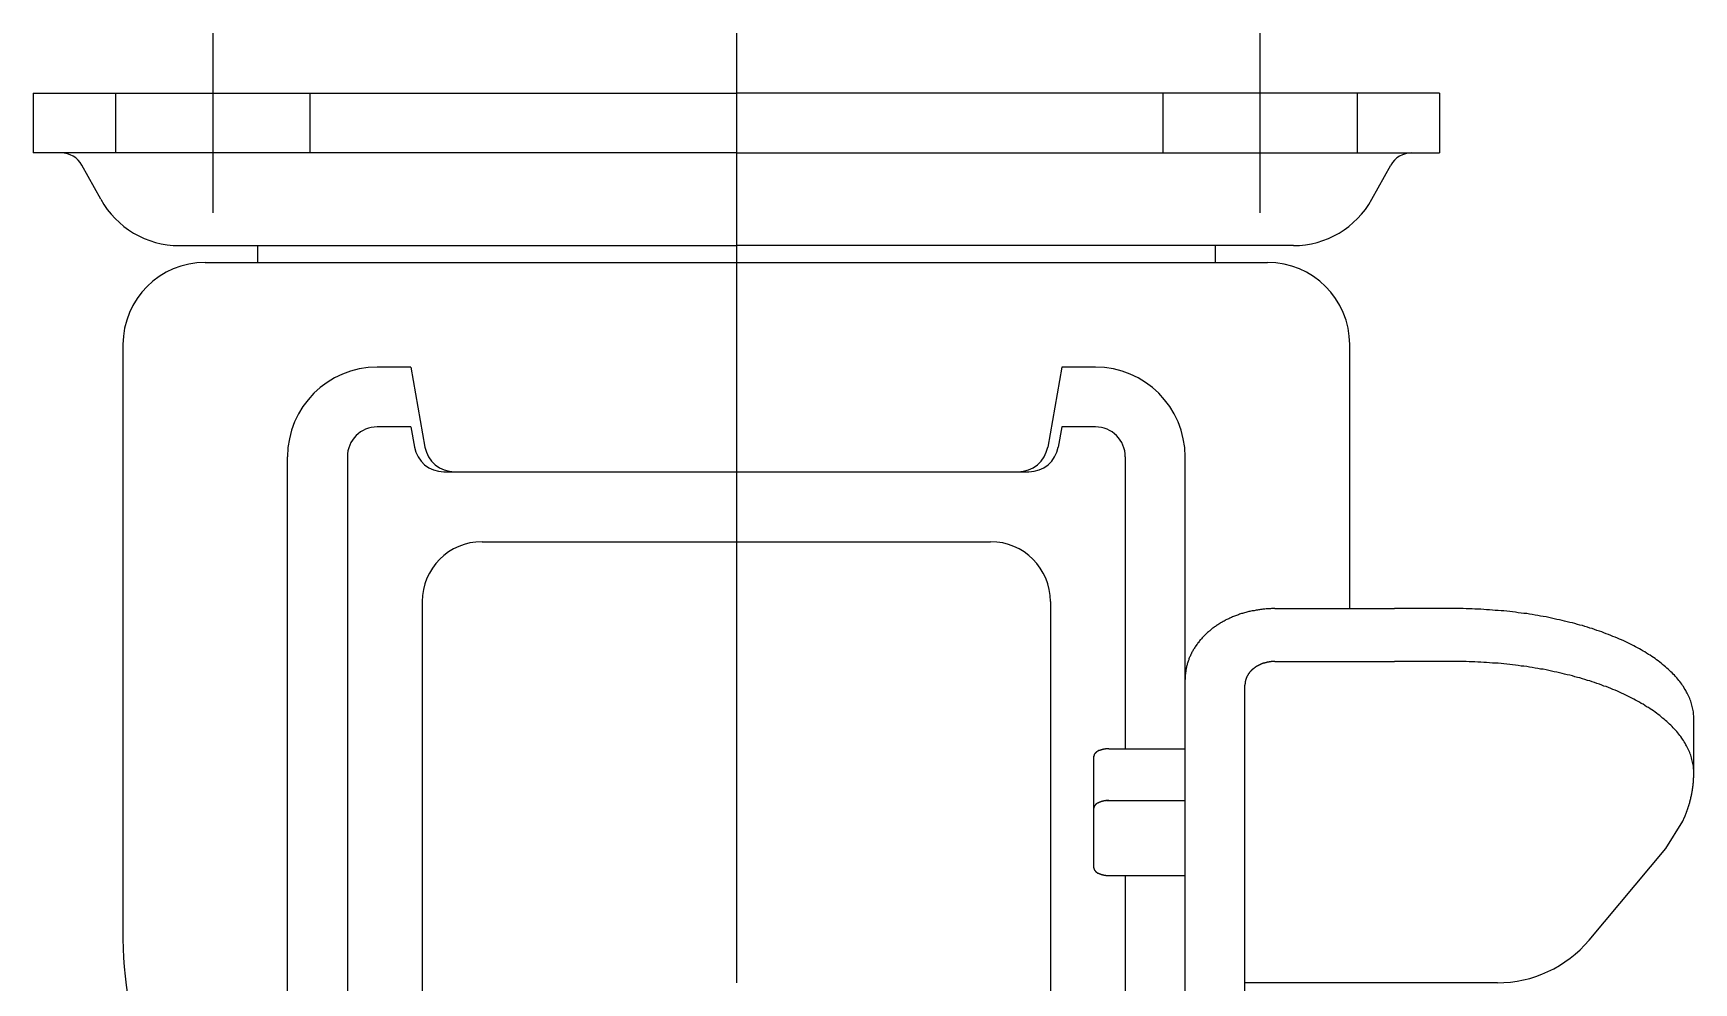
# Model space of a CAD drawing. Extents: x -117 to 48, y -60 to 150.
# Drawn here: x -117.5 to -62, y 10.3 to 42 of the extents above; entities that cross this region are included whole.
import ezdxf

# ---------------------------------------------------------------- set-up
doc = ezdxf.new("R2010")
doc.units = 0
doc.linetypes.add('CENTER', pattern=[50.8, 31.75, -6.35, 6.35, -6.35])
doc.linetypes.add('DASHED', pattern=[19.05, 12.7, -6.35])
doc.layers.get('0').update_dxf_attribs({"linetype": 'CONTINUOUS'})
doc.layers.add('CENTER', color=1, linetype='CENTER')

msp = doc.modelspace()

# ---------------------------------------------------------------- linework, layer by layer
at = {"color": 7, "linetype": 'CONTINUOUS'}
for p, q in [((-117.5, 40), (-94, 40)), ((-117.5, 40), (-117.5, 38)), ((-70.5, 40), (-94, 40)), ((-70.5, 40), (-70.5, 38)), ((-94, 38), (-117.5, 38)), ((-94, 38), (-70.5, 38)), ((-115.244, 36.45), (-115.872, 37.587)), ((-72.756, 36.45), (-72.128, 37.587)), ((-112.618, 34.9), (-94, 34.9)), ((-110.002, 34.9), (-110.002, 34.34)), ((-75.382, 34.9), (-94, 34.9)), ((-77.998, 34.9), (-77.998, 34.34)), ((-111.75, 34.34), (-76.25, 34.34)), ((-114.5, 31.59), (-114.5, 11.713)), ((-73.5, 22.763), (-73.5, 31.59)), ((-104.878, 30.84), (-106, 30.84)), ((-104.878, 30.84), (-104.407, 28.166)), ((-83.122, 30.84), (-83.593, 28.166)), ((-82, 30.84), (-83.122, 30.84)), ((-104.878, 28.84), (-106, 28.84)), ((-104.878, 28.84), (-104.76, 28.166)), ((-83.122, 28.84), (-83.24, 28.166)), ((-82, 28.84), (-83.122, 28.84)), ((-109, -8), (-109, 27.84)), ((-107, 27.84), (-107, -8)), ((-81, 27.84), (-81, 18.077)), ((-79, -10.961), (-79, 27.84)), ((-103.775, 27.34), (-84.225, 27.34)), ((-103.63, 27.34), (-84.37, 27.34)), ((-102.5, 25), (-85.5, 25)), ((-104.5, 23), (-104.5, 0)), ((-83.5, 23), (-83.5, 0)), ((-76, 22.763), (-72, 22.763)), ((-70, 22.763), (-72, 22.763)), ((-76, 20.997), (-72, 20.997)), ((-70, 20.997), (-72, 20.997)), ((-77, -10.961), (-77, 20.209)), ((-62, 17.353), (-62, 19.085)), ((-82.05, 14.095), (-82.05, 17.827)), ((-81.55, 18.075), (-79, 18.077)), ((-81.63, 16.345), (-79, 16.345)), ((-62.932, 14.74), (-62.368, 15.655)), ((-65.501, 11.682), (-62.932, 14.74)), ((-81.648, 13.845), (-79, 13.845)), ((-81, 13.845), (-81, -8)), ((-68.564, 10.255), (-77, 10.255))]:
    msp.add_line(p, q, dxfattribs=at)
at = {"color": 3, "linetype": 'DASHED'}
for p, q in [((-114.75, 40), (-114.75, 38)), ((-108.25, 40), (-108.25, 38)), ((-79.75, 40), (-79.75, 38)), ((-73.25, 40), (-73.25, 38))]:
    msp.add_line(p, q, dxfattribs=at)
at = {"color": 7, "linetype": 'CONTINUOUS'}
for points in [[(-76, 22.765, 0), (-76.037, 22.765, 0), (-76.074, 22.765, 0), (-76.111, 22.765, 0), (-76.147, 22.755, 0), (-76.184, 22.755, 0), (-76.221, 22.755, 0), (-76.258, 22.755, 0), (-76.294, 22.755, 0), (-76.331, 22.745, 0), (-76.367, 22.745, 0), (-76.404, 22.745, 0), (-76.44, 22.735, 0), (-76.477, 22.735, 0), (-76.513, 22.725, 0), (-76.549, 22.725, 0), (-76.585, 22.715, 0), (-76.622, 22.715, 0), (-76.658, 22.705, 0), (-76.693, 22.695, 0), (-76.729, 22.695, 0), (-76.765, 22.685, 0), (-76.8, 22.675, 0), (-76.836, 22.665, 0), (-76.871, 22.665, 0), (-76.906, 22.655, 0), (-76.941, 22.645, 0), (-76.976, 22.635, 0), (-77.011, 22.625, 0), (-77.045, 22.615, 0), (-77.08, 22.605, 0), (-77.114, 22.595, 0), (-77.148, 22.585, 0), (-77.182, 22.575, 0), (-77.216, 22.555, 0), (-77.249, 22.545, 0), (-77.283, 22.535, 0), (-77.316, 22.525, 0), (-77.349, 22.515, 0), (-77.382, 22.495, 0), (-77.414, 22.485, 0), (-77.447, 22.465, 0), (-77.479, 22.455, 0), (-77.511, 22.445, 0), (-77.543, 22.425, 0), (-77.574, 22.415, 0), (-77.605, 22.395, 0), (-77.636, 22.385, 0), (-77.667, 22.365, 0), (-77.697, 22.345, 0), (-77.728, 22.335, 0), (-77.758, 22.315, 0), (-77.787, 22.295, 0), (-77.817, 22.285, 0), (-77.846, 22.265, 0), (-77.875, 22.245, 0), (-77.903, 22.225, 0), (-77.932, 22.205, 0), (-77.96, 22.185, 0), (-77.987, 22.165, 0), (-78.015, 22.155, 0), (-78.042, 22.135, 0), (-78.069, 22.115, 0), (-78.095, 22.095, 0), (-78.122, 22.075, 0), (-78.147, 22.045, 0), (-78.173, 22.025, 0), (-78.198, 22.005, 0), (-78.223, 21.985, 0), (-78.248, 21.965, 0), (-78.272, 21.945, 0), (-78.296, 21.925, 0), (-78.319, 21.895, 0), (-78.342, 21.875, 0), (-78.365, 21.855, 0), (-78.388, 21.835, 0), (-78.41, 21.805, 0), (-78.432, 21.785, 0), (-78.453, 21.755, 0), (-78.474, 21.735, 0), (-78.495, 21.715, 0), (-78.515, 21.685, 0), (-78.535, 21.665, 0), (-78.554, 21.635, 0), (-78.573, 21.615, 0), (-78.592, 21.585, 0), (-78.61, 21.565, 0), (-78.628, 21.535, 0), (-78.646, 21.515, 0), (-78.663, 21.485, 0), (-78.68, 21.465, 0), (-78.696, 21.435, 0), (-78.712, 21.405, 0), (-78.728, 21.385, 0), (-78.743, 21.355, 0), (-78.758, 21.335, 0), (-78.772, 21.305, 0), (-78.786, 21.275, 0), (-78.799, 21.245, 0), (-78.812, 21.225, 0), (-78.825, 21.195, 0), (-78.837, 21.165, 0), (-78.849, 21.145, 0), (-78.86, 21.115, 0), (-78.871, 21.085, 0), (-78.881, 21.055, 0), (-78.892, 21.025, 0), (-78.901, 21.005, 0), (-78.91, 20.975, 0), (-78.919, 20.945, 0), (-78.927, 20.915, 0), (-78.935, 20.885, 0), (-78.943, 20.855, 0), (-78.95, 20.835, 0), (-78.956, 20.805, 0), (-78.962, 20.775, 0), (-78.968, 20.745, 0), (-78.973, 20.715, 0), (-78.978, 20.685, 0), (-78.982, 20.655, 0), (-78.986, 20.635, 0), (-78.989, 20.605, 0), (-78.992, 20.575, 0), (-78.995, 20.545, 0), (-78.997, 20.515, 0), (-78.998, 20.485, 0), (-78.999, 20.455, 0), (-79, 20.425, 0), (-79, 20.395, 0)], [(-62, 19.085, 0), (-62.001, 19.125, 0), (-62.003, 19.175, 0), (-62.006, 19.225, 0), (-62.01, 19.265, 0), (-62.015, 19.315, 0), (-62.022, 19.355, 0), (-62.03, 19.405, 0), (-62.039, 19.445, 0), (-62.049, 19.495, 0), (-62.06, 19.535, 0), (-62.073, 19.575, 0), (-62.087, 19.625, 0), (-62.102, 19.665, 0), (-62.118, 19.715, 0), (-62.135, 19.755, 0), (-62.154, 19.805, 0), (-62.174, 19.845, 0), (-62.195, 19.895, 0), (-62.217, 19.935, 0), (-62.24, 19.975, 0), (-62.264, 20.025, 0), (-62.29, 20.065, 0), (-62.317, 20.105, 0), (-62.345, 20.155, 0), (-62.374, 20.195, 0), (-62.404, 20.235, 0), (-62.435, 20.285, 0), (-62.468, 20.325, 0), (-62.501, 20.365, 0), (-62.536, 20.405, 0), (-62.572, 20.455, 0), (-62.609, 20.495, 0), (-62.647, 20.535, 0), (-62.687, 20.575, 0), (-62.727, 20.615, 0), (-62.768, 20.655, 0), (-62.811, 20.695, 0), (-62.854, 20.735, 0), (-62.899, 20.775, 0), (-62.945, 20.815, 0), (-62.992, 20.855, 0), (-63.04, 20.895, 0), (-63.088, 20.935, 0), (-63.138, 20.975, 0), (-63.189, 21.015, 0), (-63.241, 21.055, 0), (-63.294, 21.095, 0), (-63.348, 21.125, 0), (-63.403, 21.165, 0), (-63.46, 21.205, 0), (-63.517, 21.235, 0), (-63.575, 21.275, 0), (-63.634, 21.315, 0), (-63.693, 21.345, 0), (-63.754, 21.385, 0), (-63.816, 21.415, 0), (-63.879, 21.455, 0), (-63.943, 21.485, 0), (-64.007, 21.525, 0), (-64.073, 21.555, 0), (-64.139, 21.585, 0), (-64.206, 21.625, 0), (-64.274, 21.655, 0), (-64.343, 21.685, 0), (-64.413, 21.715, 0), (-64.484, 21.745, 0), (-64.555, 21.775, 0), (-64.628, 21.805, 0), (-64.701, 21.835, 0), (-64.775, 21.865, 0), (-64.85, 21.895, 0), (-64.925, 21.925, 0), (-65.001, 21.955, 0), (-65.078, 21.985, 0), (-65.156, 22.015, 0), (-65.235, 22.035, 0), (-65.314, 22.065, 0), (-65.394, 22.095, 0), (-65.474, 22.115, 0), (-65.556, 22.145, 0), (-65.638, 22.165, 0), (-65.72, 22.195, 0), (-65.803, 22.215, 0), (-65.887, 22.235, 0), (-65.972, 22.265, 0), (-66.057, 22.285, 0), (-66.143, 22.305, 0), (-66.229, 22.325, 0), (-66.316, 22.345, 0), (-66.403, 22.365, 0), (-66.491, 22.385, 0), (-66.58, 22.405, 0), (-66.669, 22.425, 0), (-66.758, 22.445, 0), (-66.848, 22.465, 0), (-66.939, 22.485, 0), (-67.03, 22.495, 0), (-67.121, 22.515, 0), (-67.213, 22.535, 0), (-67.305, 22.545, 0), (-67.398, 22.565, 0), (-67.491, 22.575, 0), (-67.584, 22.595, 0), (-67.678, 22.605, 0), (-67.772, 22.615, 0), (-67.867, 22.625, 0), (-67.961, 22.645, 0), (-68.056, 22.655, 0), (-68.152, 22.665, 0), (-68.247, 22.675, 0), (-68.343, 22.685, 0), (-68.439, 22.695, 0), (-68.536, 22.705, 0), (-68.633, 22.705, 0), (-68.729, 22.715, 0), (-68.826, 22.725, 0), (-68.924, 22.725, 0), (-69.021, 22.735, 0), (-69.118, 22.745, 0), (-69.216, 22.745, 0), (-69.314, 22.745, 0), (-69.412, 22.755, 0), (-69.51, 22.755, 0), (-69.608, 22.755, 0), (-69.706, 22.765, 0), (-69.804, 22.765, 0), (-69.902, 22.765, 0), (-70, 22.765, 0)], [(-76, 20.995, 0), (-76.012, 20.995, 0), (-76.025, 20.995, 0), (-76.037, 20.995, 0), (-76.049, 20.995, 0), (-76.062, 20.995, 0), (-76.074, 20.995, 0), (-76.086, 20.995, 0), (-76.098, 20.995, 0), (-76.11, 20.995, 0), (-76.123, 20.995, 0), (-76.135, 20.985, 0), (-76.147, 20.985, 0), (-76.159, 20.985, 0), (-76.171, 20.985, 0), (-76.183, 20.985, 0), (-76.195, 20.985, 0), (-76.207, 20.975, 0), (-76.219, 20.975, 0), (-76.231, 20.975, 0), (-76.243, 20.975, 0), (-76.255, 20.975, 0), (-76.267, 20.965, 0), (-76.279, 20.965, 0), (-76.29, 20.965, 0), (-76.302, 20.955, 0), (-76.314, 20.955, 0), (-76.326, 20.955, 0), (-76.337, 20.955, 0), (-76.349, 20.945, 0), (-76.36, 20.945, 0), (-76.372, 20.945, 0), (-76.383, 20.935, 0), (-76.394, 20.935, 0), (-76.405, 20.925, 0), (-76.417, 20.925, 0), (-76.428, 20.925, 0), (-76.439, 20.915, 0), (-76.45, 20.915, 0), (-76.461, 20.905, 0), (-76.472, 20.905, 0), (-76.482, 20.895, 0), (-76.493, 20.895, 0), (-76.504, 20.885, 0), (-76.514, 20.885, 0), (-76.525, 20.875, 0), (-76.535, 20.875, 0), (-76.546, 20.865, 0), (-76.556, 20.865, 0), (-76.566, 20.855, 0), (-76.576, 20.855, 0), (-76.586, 20.845, 0), (-76.596, 20.845, 0), (-76.606, 20.835, 0), (-76.615, 20.825, 0), (-76.625, 20.825, 0), (-76.635, 20.815, 0), (-76.644, 20.815, 0), (-76.653, 20.805, 0), (-76.663, 20.795, 0), (-76.672, 20.795, 0), (-76.681, 20.785, 0), (-76.69, 20.775, 0), (-76.699, 20.775, 0), (-76.707, 20.765, 0), (-76.716, 20.755, 0), (-76.724, 20.755, 0), (-76.733, 20.745, 0), (-76.741, 20.735, 0), (-76.749, 20.735, 0), (-76.757, 20.725, 0), (-76.765, 20.715, 0), (-76.773, 20.705, 0), (-76.781, 20.705, 0), (-76.789, 20.695, 0), (-76.796, 20.685, 0), (-76.803, 20.675, 0), (-76.811, 20.675, 0), (-76.818, 20.665, 0), (-76.825, 20.655, 0), (-76.832, 20.645, 0), (-76.838, 20.635, 0), (-76.845, 20.635, 0), (-76.852, 20.625, 0), (-76.858, 20.615, 0), (-76.864, 20.605, 0), (-76.87, 20.595, 0), (-76.876, 20.585, 0), (-76.882, 20.585, 0), (-76.888, 20.575, 0), (-76.893, 20.565, 0), (-76.899, 20.555, 0), (-76.904, 20.545, 0), (-76.909, 20.535, 0), (-76.914, 20.525, 0), (-76.919, 20.515, 0), (-76.924, 20.515, 0), (-76.929, 20.505, 0), (-76.933, 20.495, 0), (-76.938, 20.485, 0), (-76.942, 20.475, 0), (-76.946, 20.465, 0), (-76.95, 20.455, 0), (-76.954, 20.445, 0), (-76.957, 20.435, 0), (-76.961, 20.425, 0), (-76.964, 20.415, 0), (-76.967, 20.405, 0), (-76.97, 20.405, 0), (-76.973, 20.395, 0), (-76.976, 20.385, 0), (-76.979, 20.375, 0), (-76.981, 20.365, 0), (-76.983, 20.355, 0), (-76.985, 20.345, 0), (-76.988, 20.335, 0), (-76.989, 20.325, 0), (-76.991, 20.315, 0), (-76.993, 20.305, 0), (-76.994, 20.295, 0), (-76.995, 20.285, 0), (-76.997, 20.275, 0), (-76.997, 20.265, 0), (-76.998, 20.255, 0), (-76.999, 20.245, 0), (-77, 20.235, 0), (-77, 20.225, 0), (-77, 20.215, 0), (-77, 20.205, 0)], [(-62, 17.265, 0), (-62.001, 17.315, 0), (-62.003, 17.365, 0), (-62.006, 17.405, 0), (-62.01, 17.455, 0), (-62.015, 17.495, 0), (-62.022, 17.545, 0), (-62.03, 17.585, 0), (-62.039, 17.635, 0), (-62.049, 17.675, 0), (-62.06, 17.725, 0), (-62.073, 17.775, 0), (-62.087, 17.815, 0), (-62.102, 17.865, 0), (-62.118, 17.905, 0), (-62.135, 17.955, 0), (-62.154, 17.995, 0), (-62.174, 18.045, 0), (-62.195, 18.085, 0), (-62.217, 18.135, 0), (-62.24, 18.175, 0), (-62.264, 18.215, 0), (-62.29, 18.265, 0), (-62.317, 18.305, 0), (-62.345, 18.355, 0), (-62.374, 18.395, 0), (-62.404, 18.435, 0), (-62.435, 18.485, 0), (-62.468, 18.525, 0), (-62.501, 18.565, 0), (-62.536, 18.615, 0), (-62.572, 18.655, 0), (-62.609, 18.695, 0), (-62.647, 18.735, 0), (-62.687, 18.775, 0), (-62.727, 18.825, 0), (-62.768, 18.865, 0), (-62.811, 18.905, 0), (-62.854, 18.945, 0), (-62.899, 18.985, 0), (-62.945, 19.025, 0), (-62.992, 19.065, 0), (-63.04, 19.105, 0), (-63.088, 19.145, 0), (-63.138, 19.185, 0), (-63.189, 19.225, 0), (-63.241, 19.265, 0), (-63.294, 19.305, 0), (-63.348, 19.345, 0), (-63.403, 19.375, 0), (-63.46, 19.415, 0), (-63.517, 19.455, 0), (-63.575, 19.485, 0), (-63.634, 19.525, 0), (-63.693, 19.565, 0), (-63.754, 19.595, 0), (-63.816, 19.635, 0), (-63.879, 19.665, 0), (-63.943, 19.705, 0), (-64.007, 19.735, 0), (-64.073, 19.775, 0), (-64.139, 19.805, 0), (-64.206, 19.835, 0), (-64.274, 19.875, 0), (-64.343, 19.905, 0), (-64.413, 19.935, 0), (-64.484, 19.965, 0), (-64.555, 20.005, 0), (-64.628, 20.035, 0), (-64.701, 20.065, 0), (-64.775, 20.095, 0), (-64.85, 20.125, 0), (-64.925, 20.155, 0), (-65.001, 20.175, 0), (-65.078, 20.205, 0), (-65.156, 20.235, 0), (-65.235, 20.265, 0), (-65.314, 20.295, 0), (-65.394, 20.315, 0), (-65.474, 20.345, 0), (-65.556, 20.365, 0), (-65.638, 20.395, 0), (-65.72, 20.415, 0), (-65.803, 20.445, 0), (-65.887, 20.465, 0), (-65.972, 20.485, 0), (-66.057, 20.515, 0), (-66.143, 20.535, 0), (-66.229, 20.555, 0), (-66.316, 20.575, 0), (-66.403, 20.595, 0), (-66.491, 20.615, 0), (-66.58, 20.635, 0), (-66.669, 20.655, 0), (-66.758, 20.675, 0), (-66.848, 20.695, 0), (-66.939, 20.715, 0), (-67.03, 20.735, 0), (-67.121, 20.745, 0), (-67.213, 20.765, 0), (-67.305, 20.775, 0), (-67.398, 20.795, 0), (-67.491, 20.805, 0), (-67.584, 20.825, 0), (-67.678, 20.835, 0), (-67.772, 20.845, 0), (-67.867, 20.865, 0), (-67.961, 20.875, 0), (-68.056, 20.885, 0), (-68.152, 20.895, 0), (-68.247, 20.905, 0), (-68.343, 20.915, 0), (-68.439, 20.925, 0), (-68.536, 20.935, 0), (-68.633, 20.945, 0), (-68.729, 20.945, 0), (-68.826, 20.955, 0), (-68.924, 20.965, 0), (-69.021, 20.965, 0), (-69.118, 20.975, 0), (-69.216, 20.975, 0), (-69.314, 20.985, 0), (-69.412, 20.985, 0), (-69.51, 20.985, 0), (-69.608, 20.995, 0), (-69.706, 20.995, 0), (-69.804, 20.995, 0), (-69.902, 20.995, 0), (-70, 20.995, 0)], [(-81.55, 18.075, 0), (-81.556, 18.075, 0), (-81.562, 18.075, 0), (-81.569, 18.075, 0), (-81.575, 18.075, 0), (-81.581, 18.075, 0), (-81.587, 18.075, 0), (-81.593, 18.075, 0), (-81.599, 18.075, 0), (-81.605, 18.075, 0), (-81.611, 18.075, 0), (-81.617, 18.075, 0), (-81.624, 18.075, 0), (-81.63, 18.075, 0), (-81.636, 18.075, 0), (-81.642, 18.075, 0), (-81.648, 18.075, 0), (-81.654, 18.075, 0), (-81.66, 18.075, 0), (-81.666, 18.075, 0), (-81.672, 18.065, 0), (-81.678, 18.065, 0), (-81.684, 18.065, 0), (-81.689, 18.065, 0), (-81.695, 18.065, 0), (-81.701, 18.065, 0), (-81.707, 18.065, 0), (-81.713, 18.065, 0), (-81.719, 18.065, 0), (-81.724, 18.065, 0), (-81.73, 18.065, 0), (-81.736, 18.055, 0), (-81.742, 18.055, 0), (-81.747, 18.055, 0), (-81.753, 18.055, 0), (-81.758, 18.055, 0), (-81.764, 18.055, 0), (-81.77, 18.055, 0), (-81.775, 18.055, 0), (-81.78, 18.045, 0), (-81.786, 18.045, 0), (-81.791, 18.045, 0), (-81.797, 18.045, 0), (-81.802, 18.045, 0), (-81.807, 18.045, 0), (-81.813, 18.035, 0), (-81.818, 18.035, 0), (-81.823, 18.035, 0), (-81.828, 18.035, 0), (-81.833, 18.035, 0), (-81.838, 18.035, 0), (-81.843, 18.025, 0), (-81.848, 18.025, 0), (-81.853, 18.025, 0), (-81.858, 18.025, 0), (-81.863, 18.025, 0), (-81.867, 18.025, 0), (-81.872, 18.015, 0), (-81.877, 18.015, 0), (-81.881, 18.015, 0), (-81.886, 18.015, 0), (-81.891, 18.015, 0), (-81.895, 18.005, 0), (-81.899, 18.005, 0), (-81.904, 18.005, 0), (-81.908, 18.005, 0), (-81.912, 17.995, 0), (-81.917, 17.995, 0), (-81.921, 17.995, 0), (-81.925, 17.995, 0), (-81.929, 17.995, 0), (-81.933, 17.985, 0), (-81.937, 17.985, 0), (-81.941, 17.985, 0), (-81.944, 17.985, 0), (-81.948, 17.975, 0), (-81.952, 17.975, 0), (-81.955, 17.975, 0), (-81.959, 17.975, 0), (-81.963, 17.965, 0), (-81.966, 17.965, 0), (-81.969, 17.965, 0), (-81.973, 17.965, 0), (-81.976, 17.955, 0), (-81.979, 17.955, 0), (-81.982, 17.955, 0), (-81.985, 17.955, 0), (-81.988, 17.945, 0), (-81.991, 17.945, 0), (-81.994, 17.945, 0), (-81.997, 17.935, 0), (-82, 17.935, 0), (-82.002, 17.935, 0), (-82.005, 17.935, 0), (-82.007, 17.925, 0), (-82.01, 17.925, 0), (-82.012, 17.925, 0), (-82.014, 17.915, 0), (-82.017, 17.915, 0), (-82.019, 17.915, 0), (-82.021, 17.915, 0), (-82.023, 17.905, 0), (-82.025, 17.905, 0), (-82.027, 17.905, 0), (-82.029, 17.895, 0), (-82.03, 17.895, 0), (-82.032, 17.895, 0), (-82.034, 17.895, 0), (-82.035, 17.885, 0), (-82.037, 17.885, 0), (-82.038, 17.885, 0), (-82.039, 17.875, 0), (-82.041, 17.875, 0), (-82.042, 17.875, 0), (-82.043, 17.865, 0), (-82.044, 17.865, 0), (-82.045, 17.865, 0), (-82.046, 17.865, 0), (-82.046, 17.855, 0), (-82.047, 17.855, 0), (-82.048, 17.855, 0), (-82.048, 17.845, 0), (-82.049, 17.845, 0), (-82.049, 17.845, 0), (-82.05, 17.835, 0), (-82.05, 17.835, 0), (-82.05, 17.835, 0), (-82.05, 17.835, 0), (-82.05, 17.825, 0)], [(-62.368, 15.655, 0), (-62.362, 15.665, 0), (-62.356, 15.685, 0), (-62.351, 15.695, 0), (-62.345, 15.705, 0), (-62.34, 15.715, 0), (-62.334, 15.735, 0), (-62.329, 15.745, 0), (-62.324, 15.755, 0), (-62.318, 15.765, 0), (-62.313, 15.785, 0), (-62.308, 15.795, 0), (-62.302, 15.805, 0), (-62.297, 15.815, 0), (-62.292, 15.825, 0), (-62.287, 15.845, 0), (-62.282, 15.855, 0), (-62.277, 15.865, 0), (-62.272, 15.875, 0), (-62.267, 15.895, 0), (-62.262, 15.905, 0), (-62.258, 15.915, 0), (-62.253, 15.925, 0), (-62.248, 15.945, 0), (-62.243, 15.955, 0), (-62.239, 15.965, 0), (-62.234, 15.975, 0), (-62.23, 15.995, 0), (-62.225, 16.005, 0), (-62.221, 16.015, 0), (-62.216, 16.025, 0), (-62.212, 16.045, 0), (-62.208, 16.055, 0), (-62.203, 16.065, 0), (-62.199, 16.075, 0), (-62.195, 16.095, 0), (-62.191, 16.105, 0), (-62.187, 16.115, 0), (-62.183, 16.125, 0), (-62.178, 16.145, 0), (-62.175, 16.155, 0), (-62.171, 16.165, 0), (-62.167, 16.175, 0), (-62.163, 16.195, 0), (-62.159, 16.205, 0), (-62.155, 16.215, 0), (-62.152, 16.225, 0), (-62.148, 16.245, 0), (-62.144, 16.255, 0), (-62.141, 16.265, 0), (-62.137, 16.275, 0), (-62.134, 16.295, 0), (-62.13, 16.305, 0), (-62.127, 16.315, 0), (-62.124, 16.325, 0), (-62.12, 16.345, 0), (-62.117, 16.355, 0), (-62.114, 16.365, 0), (-62.111, 16.375, 0), (-62.107, 16.395, 0), (-62.104, 16.405, 0), (-62.101, 16.415, 0), (-62.098, 16.435, 0), (-62.095, 16.445, 0), (-62.093, 16.455, 0), (-62.09, 16.465, 0), (-62.087, 16.485, 0), (-62.084, 16.495, 0), (-62.081, 16.505, 0), (-62.079, 16.515, 0), (-62.076, 16.535, 0), (-62.073, 16.545, 0), (-62.071, 16.555, 0), (-62.068, 16.565, 0), (-62.066, 16.585, 0), (-62.064, 16.595, 0), (-62.061, 16.605, 0), (-62.059, 16.625, 0), (-62.057, 16.635, 0), (-62.054, 16.645, 0), (-62.052, 16.655, 0), (-62.05, 16.675, 0), (-62.048, 16.685, 0), (-62.046, 16.695, 0), (-62.044, 16.705, 0), (-62.042, 16.725, 0), (-62.04, 16.735, 0), (-62.038, 16.745, 0), (-62.036, 16.755, 0), (-62.035, 16.775, 0), (-62.033, 16.785, 0), (-62.031, 16.795, 0), (-62.029, 16.815, 0), (-62.028, 16.825, 0), (-62.026, 16.835, 0), (-62.025, 16.845, 0), (-62.023, 16.865, 0), (-62.022, 16.875, 0), (-62.021, 16.885, 0), (-62.019, 16.895, 0), (-62.018, 16.915, 0), (-62.017, 16.925, 0), (-62.015, 16.935, 0), (-62.014, 16.955, 0), (-62.013, 16.965, 0), (-62.012, 16.975, 0), (-62.011, 16.985, 0), (-62.01, 17.005, 0), (-62.009, 17.015, 0), (-62.008, 17.025, 0), (-62.008, 17.035, 0), (-62.007, 17.055, 0), (-62.006, 17.065, 0), (-62.005, 17.075, 0), (-62.005, 17.095, 0), (-62.004, 17.105, 0), (-62.003, 17.115, 0), (-62.003, 17.125, 0), (-62.002, 17.145, 0), (-62.002, 17.155, 0), (-62.002, 17.165, 0), (-62.001, 17.175, 0), (-62.001, 17.195, 0), (-62.001, 17.205, 0), (-62.001, 17.215, 0), (-62, 17.235, 0), (-62, 17.245, 0), (-62, 17.255, 0), (-62, 17.265, 0)], [(-81.55, 16.345, 0), (-81.556, 16.345, 0), (-81.562, 16.345, 0), (-81.569, 16.345, 0), (-81.575, 16.345, 0), (-81.581, 16.345, 0), (-81.587, 16.345, 0), (-81.593, 16.345, 0), (-81.599, 16.345, 0), (-81.605, 16.345, 0), (-81.611, 16.345, 0), (-81.617, 16.345, 0), (-81.624, 16.345, 0), (-81.63, 16.345, 0), (-81.636, 16.345, 0), (-81.642, 16.345, 0), (-81.648, 16.345, 0), (-81.654, 16.335, 0), (-81.66, 16.335, 0), (-81.666, 16.335, 0), (-81.672, 16.335, 0), (-81.678, 16.335, 0), (-81.684, 16.335, 0), (-81.689, 16.335, 0), (-81.695, 16.335, 0), (-81.701, 16.335, 0), (-81.707, 16.335, 0), (-81.713, 16.335, 0), (-81.719, 16.335, 0), (-81.724, 16.325, 0), (-81.73, 16.325, 0), (-81.736, 16.325, 0), (-81.742, 16.325, 0), (-81.747, 16.325, 0), (-81.753, 16.325, 0), (-81.758, 16.325, 0), (-81.764, 16.325, 0), (-81.77, 16.315, 0), (-81.775, 16.315, 0), (-81.78, 16.315, 0), (-81.786, 16.315, 0), (-81.791, 16.315, 0), (-81.797, 16.315, 0), (-81.802, 16.315, 0), (-81.807, 16.305, 0), (-81.813, 16.305, 0), (-81.818, 16.305, 0), (-81.823, 16.305, 0), (-81.828, 16.305, 0), (-81.833, 16.305, 0), (-81.838, 16.295, 0), (-81.843, 16.295, 0), (-81.848, 16.295, 0), (-81.853, 16.295, 0), (-81.858, 16.295, 0), (-81.863, 16.295, 0), (-81.867, 16.285, 0), (-81.872, 16.285, 0), (-81.877, 16.285, 0), (-81.881, 16.285, 0), (-81.886, 16.285, 0), (-81.891, 16.275, 0), (-81.895, 16.275, 0), (-81.899, 16.275, 0), (-81.904, 16.275, 0), (-81.908, 16.265, 0), (-81.912, 16.265, 0), (-81.917, 16.265, 0), (-81.921, 16.265, 0), (-81.925, 16.265, 0), (-81.929, 16.255, 0), (-81.933, 16.255, 0), (-81.937, 16.255, 0), (-81.941, 16.255, 0), (-81.944, 16.245, 0), (-81.948, 16.245, 0), (-81.952, 16.245, 0), (-81.955, 16.245, 0), (-81.959, 16.235, 0), (-81.963, 16.235, 0), (-81.966, 16.235, 0), (-81.969, 16.235, 0), (-81.973, 16.225, 0), (-81.976, 16.225, 0), (-81.979, 16.225, 0), (-81.982, 16.225, 0), (-81.985, 16.215, 0), (-81.988, 16.215, 0), (-81.991, 16.215, 0), (-81.994, 16.215, 0), (-81.997, 16.205, 0), (-82, 16.205, 0), (-82.002, 16.205, 0), (-82.005, 16.195, 0), (-82.007, 16.195, 0), (-82.01, 16.195, 0), (-82.012, 16.195, 0), (-82.014, 16.185, 0), (-82.017, 16.185, 0), (-82.019, 16.185, 0), (-82.021, 16.175, 0), (-82.023, 16.175, 0), (-82.025, 16.175, 0), (-82.027, 16.175, 0), (-82.029, 16.165, 0), (-82.03, 16.165, 0), (-82.032, 16.165, 0), (-82.034, 16.155, 0), (-82.035, 16.155, 0), (-82.037, 16.155, 0), (-82.038, 16.145, 0), (-82.039, 16.145, 0), (-82.041, 16.145, 0), (-82.042, 16.145, 0), (-82.043, 16.135, 0), (-82.044, 16.135, 0), (-82.045, 16.135, 0), (-82.046, 16.125, 0), (-82.046, 16.125, 0), (-82.047, 16.125, 0), (-82.048, 16.115, 0), (-82.048, 16.115, 0), (-82.049, 16.115, 0), (-82.049, 16.115, 0), (-82.05, 16.105, 0), (-82.05, 16.105, 0), (-82.05, 16.105, 0), (-82.05, 16.095, 0), (-82.05, 16.095, 0)], [(-82.05, 14.095, 0), (-82.05, 14.095, 0), (-82.05, 14.085, 0), (-82.05, 14.085, 0), (-82.05, 14.085, 0), (-82.049, 14.075, 0), (-82.049, 14.075, 0), (-82.048, 14.075, 0), (-82.048, 14.075, 0), (-82.047, 14.065, 0), (-82.046, 14.065, 0), (-82.046, 14.065, 0), (-82.045, 14.055, 0), (-82.044, 14.055, 0), (-82.043, 14.055, 0), (-82.042, 14.045, 0), (-82.041, 14.045, 0), (-82.039, 14.045, 0), (-82.038, 14.045, 0), (-82.037, 14.035, 0), (-82.035, 14.035, 0), (-82.034, 14.035, 0), (-82.032, 14.025, 0), (-82.03, 14.025, 0), (-82.029, 14.025, 0), (-82.027, 14.015, 0), (-82.025, 14.015, 0), (-82.023, 14.015, 0), (-82.021, 14.015, 0), (-82.019, 14.005, 0), (-82.017, 14.005, 0), (-82.014, 14.005, 0), (-82.012, 13.995, 0), (-82.01, 13.995, 0), (-82.007, 13.995, 0), (-82.005, 13.995, 0), (-82.002, 13.985, 0), (-82, 13.985, 0), (-81.997, 13.985, 0), (-81.994, 13.975, 0), (-81.991, 13.975, 0), (-81.988, 13.975, 0), (-81.985, 13.975, 0), (-81.982, 13.965, 0), (-81.979, 13.965, 0), (-81.976, 13.965, 0), (-81.973, 13.965, 0), (-81.969, 13.955, 0), (-81.966, 13.955, 0), (-81.963, 13.955, 0), (-81.959, 13.955, 0), (-81.955, 13.945, 0), (-81.952, 13.945, 0), (-81.948, 13.945, 0), (-81.944, 13.945, 0), (-81.941, 13.935, 0), (-81.937, 13.935, 0), (-81.933, 13.935, 0), (-81.929, 13.935, 0), (-81.925, 13.925, 0), (-81.921, 13.925, 0), (-81.917, 13.925, 0), (-81.912, 13.925, 0), (-81.908, 13.925, 0), (-81.904, 13.915, 0), (-81.899, 13.915, 0), (-81.895, 13.915, 0), (-81.891, 13.915, 0), (-81.886, 13.905, 0), (-81.881, 13.905, 0), (-81.877, 13.905, 0), (-81.872, 13.905, 0), (-81.867, 13.905, 0), (-81.863, 13.895, 0), (-81.858, 13.895, 0), (-81.853, 13.895, 0), (-81.848, 13.895, 0), (-81.843, 13.895, 0), (-81.838, 13.895, 0), (-81.833, 13.885, 0), (-81.828, 13.885, 0), (-81.823, 13.885, 0), (-81.818, 13.885, 0), (-81.813, 13.885, 0), (-81.807, 13.885, 0), (-81.802, 13.875, 0), (-81.797, 13.875, 0), (-81.791, 13.875, 0), (-81.786, 13.875, 0), (-81.78, 13.875, 0), (-81.775, 13.875, 0), (-81.77, 13.875, 0), (-81.764, 13.865, 0), (-81.758, 13.865, 0), (-81.753, 13.865, 0), (-81.747, 13.865, 0), (-81.742, 13.865, 0), (-81.736, 13.865, 0), (-81.73, 13.865, 0), (-81.724, 13.865, 0), (-81.719, 13.855, 0), (-81.713, 13.855, 0), (-81.707, 13.855, 0), (-81.701, 13.855, 0), (-81.695, 13.855, 0), (-81.689, 13.855, 0), (-81.684, 13.855, 0), (-81.678, 13.855, 0), (-81.672, 13.855, 0), (-81.666, 13.855, 0), (-81.66, 13.855, 0), (-81.654, 13.855, 0), (-81.648, 13.845, 0), (-81.642, 13.845, 0), (-81.636, 13.845, 0), (-81.63, 13.845, 0), (-81.624, 13.845, 0), (-81.617, 13.845, 0), (-81.611, 13.845, 0), (-81.605, 13.845, 0), (-81.599, 13.845, 0), (-81.593, 13.845, 0), (-81.587, 13.845, 0), (-81.581, 13.845, 0), (-81.575, 13.845, 0), (-81.569, 13.845, 0), (-81.562, 13.845, 0), (-81.556, 13.845, 0), (-81.55, 13.845, 0)]]:
    msp.add_polyline3d(points, dxfattribs=at)
for centre, radius, start, end in [((-116.572, 37.2), 0.8, 28.8998, 90), ((-71.428, 37.2), 0.8, 90, 151.1002), ((-112.618, 37.9), 3, 208.8998, 270), ((-75.382, 37.9), 3, 270, 331.1002), ((-111.75, 31.59), 2.75, 90, 180), ((-76.25, 31.59), 2.75, 0, 90), ((-106, 27.84), 3, 90, 180), ((-82, 27.84), 3, 0, 90), ((-106, 27.84), 1, 90, 180), ((-82, 27.84), 1, 0, 90), ((-103.775, 28.34), 1, 190, 270), ((-103.422, 28.34), 1, 190, 270), ((-84.578, 28.34), 1, 270, 350), ((-84.225, 28.34), 1, 270, 350), ((-102.5, 23), 2, 90, 180), ((-85.5, 23), 2, 0, 90), ((-103.212, 11.713), 11.288, 180, 229.7856), ((-68.564, 14.255), 4, 270, 319.967)]:
    msp.add_arc(centre, radius, start, end, dxfattribs=at)
at = {"layer": 'CENTER', "color": 1, "linetype": 'CENTER'}
for p, q in [((-111.5, 42), (-111.5, 36)), ((-94, 42), (-94, -26.997)), ((-76.5, 42), (-76.5, 36))]:
    msp.add_line(p, q, dxfattribs=at)

doc.saveas('drawing.dxf')
